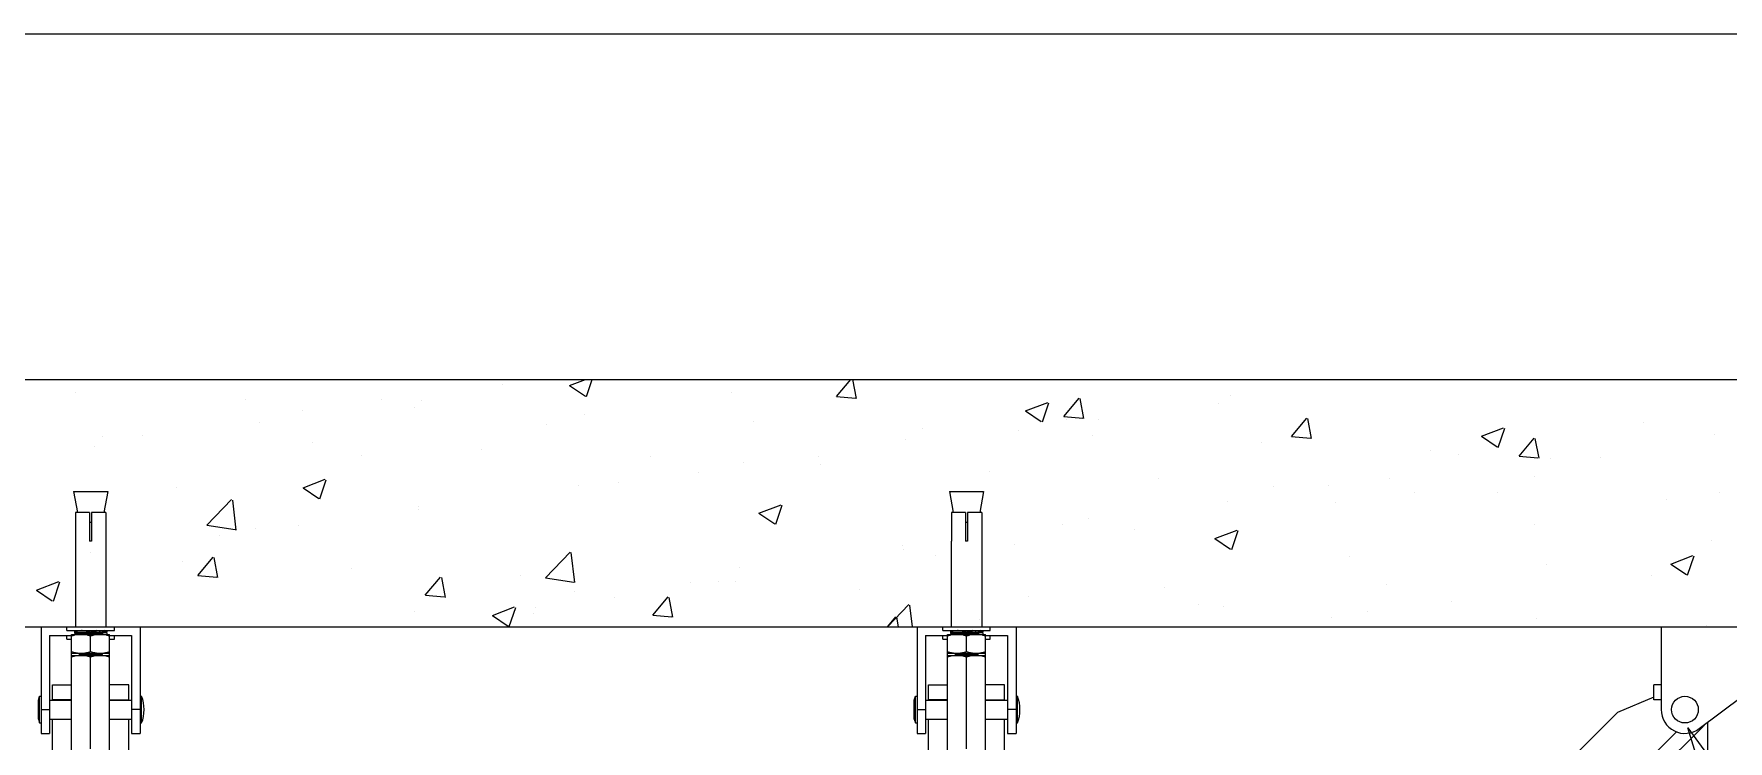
# Model space of a CAD drawing. Extents: x 1680110 to 2699828, y 269661 to 891349.
# Drawn here: x 2392191 to 2396242, y 724572 to 726264 of the extents above; entities that cross this region are included whole.
import ezdxf

# ---------------------------------------------------------------- set-up
doc = ezdxf.new("R2010")
doc.units = 0
doc.header["$LTSCALE"] = 1000
doc.header["$MEASUREMENT"] = 0
for name, color, linetype in [('02___PRT_ALL_AXES', 7, 'Continuous'), ('03___PRT_ALL_CURVES', 7, 'Continuous'), ('11122', 7, 'Continuous'), ('图框', 4, 'Continuous')]:
    doc.layers.add(name, color=color, linetype=linetype)

msp = doc.modelspace()

# ---------------------------------------------------------------- linework, layer by layer
at = {"color": 0, "linetype": 'Continuous'}
for p, q in [((2392289.7, 725118.8), (2392289.7, 725050.5)), ((2392323.8, 725118.8), (2392289.7, 725118.8)), ((2392323.8, 725118.8), (2392323.8, 725050.5)), ((2392328.4, 725118.8), (2392328.4, 725050.5)), ((2392362.4, 725118.8), (2392328.4, 725118.8)), ((2392362.4, 725118.8), (2392362.4, 725050.5)), ((2394384.3, 725118.8), (2394384.3, 725050.5)), ((2394418.3, 725118.8), (2394384.3, 725118.8)), ((2394418.3, 725118.8), (2394418.3, 725050.5)), ((2394422.9, 725118.8), (2394422.9, 725050.5)), ((2394457, 725118.8), (2394422.9, 725118.8)), ((2394457, 725118.8), (2394457, 725050.5)), ((2392289.7, 725050.5), (2392289.7, 724845.6)), ((2392289.7, 725050.5), (2392289.7, 725050.5)), ((2392328.4, 725050.5), (2392323.8, 725050.5)), ((2392362.5, 725050.5), (2392362.4, 725050.5)), ((2392362.5, 725050.5), (2392362.5, 724845.6)), ((2394384.2, 725050.5), (2394384.2, 724845.6)), ((2394384.3, 725050.5), (2394384.2, 725050.5)), ((2394422.9, 725050.5), (2394418.3, 725050.5)), ((2394457, 725050.5), (2394457, 724845.6)), ((2394457, 725050.5), (2394457, 725050.5)), ((2392207.7, 724845.6), (2392207.7, 724590.6)), ((2392207.7, 724845.6), (2392269.2, 724845.6)), ((2392298.8, 724835.6), (2392298.8, 724836.5)), ((2392299.9, 724836), (2392301.5, 724836.1)), ((2392310, 724835.6), (2392301.3, 724835.4)), ((2392326.1, 724836), (2392325.3, 724836)), ((2392341.2, 724836.5), (2392326.1, 724836)), ((2392329.3, 724836.1), (2392326.1, 724836)), ((2392353.4, 724836.2), (2392352, 724836.2)), ((2392359.6, 724836.5), (2392353.4, 724836.2)), ((2392364.8, 724836.5), (2392364.8, 724833.3)), ((2392383, 724845.6), (2392444.5, 724845.6)), ((2392444.5, 724845.6), (2392444.5, 724590.6)), ((2394302.2, 724845.6), (2394302.2, 724590.6)), ((2394302.2, 724845.6), (2394363.7, 724845.6)), ((2394393.3, 724835.6), (2394393.3, 724836.5)), ((2394394.4, 724836), (2394396, 724836.1)), ((2394404.6, 724835.6), (2394395.8, 724835.4)), ((2394420.6, 724836), (2394419.9, 724836)), ((2394435.7, 724836.5), (2394420.6, 724836)), ((2394423.8, 724836.1), (2394420.6, 724836)), ((2394448, 724836.2), (2394446.5, 724836.2)), ((2394454.1, 724836.5), (2394448, 724836.2)), ((2394459.3, 724836.5), (2394459.3, 724833.3)), ((2394477.5, 724845.6), (2394539, 724845.6)), ((2394539, 724845.6), (2394539, 724590.6)), ((2396081.6, 724845.6), (2396081.6, 724647.5)), ((2396081.6, 724845.6), (2396502.4, 724845.6)), ((2392228.2, 724825.1), (2392228.2, 724590.6)), ((2392228.2, 724825.1), (2392280.6, 724825.1)), ((2392287.4, 724834.2), (2392287.4, 724830.6)), ((2392290.7, 724835), (2392290, 724834.9)), ((2392291.6, 724835), (2392290.7, 724835)), ((2392291.3, 724829.7), (2392292.2, 724829.7)), ((2392292.5, 724835.1), (2392291.6, 724835)), ((2392292.2, 724829.7), (2392293.3, 724829.6)), ((2392294.2, 724835.2), (2392292.5, 724835.1)), ((2392293.3, 724829.6), (2392295.1, 724829.6)), ((2392296.2, 724835.2), (2392294.2, 724835.2)), ((2392295.1, 724829.6), (2392298.8, 724829.4)), ((2392301.3, 724835.4), (2392296.2, 724835.2)), ((2392297.3, 724830.3), (2392298.7, 724830.2)), ((2392298.7, 724831.2), (2392297.9, 724831.2)), ((2392298.7, 724830.8), (2392298.2, 724830.8)), ((2392298.8, 724834.9), (2392298.3, 724834.9)), ((2392298.3, 724829.4), (2392298.7, 724829.4)), ((2392298.8, 724831.2), (2392298.7, 724831.2)), ((2392298.8, 724830.8), (2392298.7, 724830.8)), ((2392298.7, 724830.8), (2392298.7, 724830.8)), ((2392298.8, 724835.6), (2392299.2, 724835.3)), ((2392298.8, 724834.9), (2392298.8, 724834.9)), ((2392298.8, 724828.8), (2392298.8, 724830.5)), ((2392298.8, 724830.5), (2392299.7, 724830.5)), ((2392298.8, 724828.7), (2392301.2, 724827.4)), ((2392299.7, 724830.5), (2392300.7, 724830.6)), ((2392299.9, 724829.1), (2392301.5, 724829.3)), ((2392300.7, 724830.6), (2392301.9, 724830.6)), ((2392302, 724831.3), (2392301.8, 724831.3)), ((2392301.9, 724830.6), (2392303.9, 724830.7)), ((2392302, 724831.3), (2392302, 724831.3)), ((2392303.9, 724830.7), (2392307.2, 724830.9)), ((2392307.2, 724830.9), (2392312.2, 724831)), ((2392312.2, 724831), (2392319.4, 724831.3)), ((2392326.1, 724831.5), (2392325.1, 724831.4)), ((2392326.1, 724831.5), (2392325.1, 724831.4)), ((2392325.2, 724830.5), (2392326, 724830.5)), ((2392326.1, 724831.5), (2392326.1, 724831.5)), ((2392338.4, 724831.7), (2392350.8, 724832.1)), ((2392348, 724829.4), (2392351, 724829.6)), ((2392348.8, 724827.6), (2392351.3, 724827.8)), ((2392349.5, 724832.5), (2392349.2, 724832.5)), ((2392350.8, 724832.1), (2392356, 724832.2)), ((2392351.3, 724827.8), (2392352.9, 724828)), ((2392353.3, 724830.2), (2392351.6, 724831.2)), ((2392353.3, 724827.7), (2392352.8, 724828.1)), ((2392352.9, 724828), (2392353.3, 724828.2)), ((2392353.4, 724830.1), (2392353.3, 724830.2)), ((2392353.3, 724828.2), (2392353.4, 724828.3)), ((2392353.4, 724830.1), (2392353.4, 724828.3)), ((2392353.4, 724828.2), (2392353.4, 724828.2)), ((2392353.4, 724828.2), (2392353.5, 724828.2)), ((2392353.4, 724827.4), (2392353.4, 724827.7)), ((2392353.4, 724827.7), (2392353.8, 724827.7)), ((2392355.6, 724831.3), (2392355.7, 724831.2)), ((2392355.6, 724827.5), (2392355.7, 724827.5)), ((2392355.7, 724827.8), (2392355.7, 724831.2)), ((2392355.7, 724827.8), (2392355.7, 724827.8)), ((2392355.7, 724827.5), (2392355.9, 724827.5)), ((2392355.9, 724827.5), (2392356, 724827.4)), ((2392356, 724832.2), (2392358.1, 724832.3)), ((2392356, 724827.4), (2392356.1, 724827.4)), ((2392356.4, 724831.9), (2392364.3, 724831.9)), ((2392358.1, 724832.3), (2392359.7, 724832.4)), ((2392359.9, 724832.3), (2392359.2, 724832.4)), ((2392359.7, 724832.4), (2392360.7, 724832.4)), ((2392360.8, 724832.3), (2392359.9, 724832.3)), ((2392360.7, 724832.4), (2392361.5, 724832.5)), ((2392361.6, 724832.3), (2392360.8, 724832.3)), ((2392361.5, 724832.5), (2392362.2, 724832.5)), ((2392364.8, 724831.5), (2392364.8, 724831.5)), ((2392364.8, 724831.5), (2392364.8, 724827.8)), ((2392371.6, 724825.1), (2392424, 724825.1)), ((2392424, 724825.1), (2392424, 724590.6)), ((2394322.7, 724825.1), (2394322.7, 724590.6)), ((2394322.7, 724825.1), (2394375.1, 724825.1)), ((2394381.9, 724834.2), (2394381.9, 724830.6)), ((2394385.3, 724835), (2394384.6, 724834.9)), ((2394386.1, 724835), (2394385.3, 724835)), ((2394385.8, 724829.7), (2394386.7, 724829.7)), ((2394387.1, 724835.1), (2394386.1, 724835)), ((2394386.7, 724829.7), (2394387.8, 724829.6)), ((2394388.8, 724835.2), (2394387.1, 724835.1)), ((2394387.8, 724829.6), (2394389.6, 724829.6)), ((2394390.8, 724835.2), (2394388.8, 724835.2)), ((2394389.6, 724829.6), (2394393.3, 724829.4)), ((2394395.8, 724835.4), (2394390.8, 724835.2)), ((2394391.8, 724830.3), (2394393.3, 724830.2)), ((2394393.2, 724831.2), (2394392.4, 724831.2)), ((2394393.3, 724834.9), (2394392.8, 724834.9)), ((2394393.2, 724830.8), (2394392.8, 724830.8)), ((2394392.8, 724829.4), (2394393.2, 724829.4)), ((2394393.3, 724831.2), (2394393.2, 724831.2)), ((2394393.3, 724830.8), (2394393.2, 724830.8)), ((2394393.3, 724834.9), (2394393.3, 724834.9)), ((2394393.3, 724830.8), (2394393.3, 724830.8)), ((2394393.3, 724828.8), (2394393.3, 724830.5)), ((2394393.3, 724830.5), (2394394.2, 724830.5)), ((2394393.4, 724835.6), (2394393.8, 724835.3)), ((2394393.4, 724828.7), (2394395.7, 724827.4)), ((2394394.2, 724830.5), (2394395.2, 724830.6)), ((2394394.4, 724829.1), (2394396, 724829.3)), ((2394395.2, 724830.6), (2394396.4, 724830.6)), ((2394396.5, 724831.3), (2394396.3, 724831.3)), ((2394396.4, 724830.6), (2394398.4, 724830.7)), ((2394396.6, 724831.3), (2394396.5, 724831.3)), ((2394398.4, 724830.7), (2394401.7, 724830.9)), ((2394401.7, 724830.9), (2394406.7, 724831)), ((2394406.7, 724831), (2394413.9, 724831.3)), ((2394420.6, 724831.5), (2394419.7, 724831.4)), ((2394420.6, 724831.5), (2394419.7, 724831.4)), ((2394419.7, 724830.5), (2394420.5, 724830.5)), ((2394433, 724831.7), (2394445.3, 724832.1)), ((2394442.6, 724829.4), (2394445.5, 724829.6)), ((2394443.3, 724827.6), (2394445.9, 724827.8)), ((2394444, 724832.5), (2394443.7, 724832.5)), ((2394445.3, 724832.1), (2394450.5, 724832.2)), ((2394445.9, 724827.8), (2394447.4, 724828)), ((2394447.9, 724830.2), (2394446.2, 724831.2)), ((2394447.9, 724827.7), (2394447.3, 724828.1)), ((2394447.4, 724828), (2394447.9, 724828.2)), ((2394447.9, 724830.1), (2394447.9, 724830.2)), ((2394447.9, 724830.1), (2394447.9, 724828.3)), ((2394447.9, 724828.2), (2394447.9, 724828.3)), ((2394447.9, 724828.2), (2394447.9, 724828.2)), ((2394447.9, 724828.2), (2394448, 724828.2)), ((2394447.9, 724827.4), (2394447.9, 724827.7)), ((2394447.9, 724827.7), (2394448.3, 724827.7)), ((2394450.1, 724831.3), (2394450.2, 724831.2)), ((2394450.1, 724827.5), (2394450.2, 724827.5)), ((2394450.2, 724827.8), (2394450.2, 724831.2)), ((2394450.2, 724827.8), (2394450.2, 724827.8)), ((2394450.2, 724827.5), (2394450.4, 724827.5)), ((2394450.4, 724827.5), (2394450.5, 724827.4)), ((2394450.5, 724832.2), (2394452.6, 724832.3)), ((2394450.5, 724827.4), (2394450.7, 724827.4)), ((2394450.9, 724831.9), (2394458.9, 724831.9)), ((2394452.6, 724832.3), (2394454.3, 724832.4)), ((2394454.4, 724832.3), (2394453.7, 724832.4)), ((2394454.3, 724832.4), (2394455.2, 724832.4)), ((2394455.2, 724832.4), (2394456, 724832.5)), ((2394456, 724832.5), (2394456.7, 724832.5)), ((2394459.3, 724831.5), (2394459.3, 724831.5)), ((2394459.3, 724831.5), (2394459.3, 724827.8)), ((2394466.1, 724825.1), (2394518.5, 724825.1)), ((2394518.5, 724825.1), (2394518.5, 724590.6)), ((2396172.8, 724602.1), (2396468.6, 724825.1)), ((2392298.8, 724781.8), (2392298.8, 724781)), ((2392298.8, 724780.9), (2392298.8, 724780.9)), ((2392298.8, 724780.8), (2392302.8, 724778.5)), ((2392299, 724781.1), (2392299.9, 724781.3)), ((2392299.3, 724781.1), (2392300.8, 724781.4)), ((2392299.9, 724781.3), (2392301.5, 724781.5)), ((2392302, 724778.4), (2392300.1, 724777.3)), ((2392300.8, 724781.4), (2392303.4, 724781.6)), ((2392301.9, 724779.2), (2392301.9, 724778.3)), ((2392302.2, 724778.4), (2392302, 724778.4)), ((2392303.1, 724781.6), (2392303.3, 724781.6)), ((2392348.3, 724778.4), (2392351.1, 724778.6)), ((2392349.7, 724781.5), (2392348.6, 724781.3)), ((2392353.3, 724779.9), (2392350.2, 724781.8)), ((2392350.3, 724781.7), (2392350.2, 724781.6)), ((2392352.3, 724779.6), (2392350.7, 724779.4)), ((2392351.1, 724778.6), (2392352.8, 724778.9)), ((2392352.8, 724779.6), (2392352.3, 724779.6)), ((2392353.3, 724777.5), (2392353.4, 724777.6)), ((2392353.4, 724777.3), (2392353.4, 724779.9)), ((2394393.3, 724781.8), (2394393.3, 724781)), ((2394393.3, 724780.9), (2394393.3, 724780.9)), ((2394393.4, 724780.8), (2394397.3, 724778.5)), ((2394393.5, 724781.1), (2394394.4, 724781.3)), ((2394393.8, 724781.1), (2394395.4, 724781.4)), ((2394394.4, 724781.3), (2394396, 724781.5)), ((2394396.5, 724778.4), (2394394.7, 724777.3)), ((2394395.4, 724781.4), (2394397.9, 724781.6)), ((2394396.4, 724779.2), (2394396.4, 724778.3)), ((2394396.7, 724778.4), (2394396.5, 724778.4)), ((2394397.6, 724781.6), (2394397.8, 724781.6)), ((2394442.8, 724778.4), (2394445.6, 724778.6)), ((2394444.2, 724781.5), (2394443.2, 724781.3)), ((2394447.9, 724779.9), (2394444.7, 724781.8)), ((2394444.8, 724781.7), (2394444.8, 724781.6)), ((2394446.8, 724779.6), (2394445.2, 724779.4)), ((2394445.6, 724778.6), (2394447.3, 724778.9)), ((2394447.3, 724779.6), (2394446.8, 724779.6)), ((2394447.9, 724777.3), (2394447.9, 724779.9)), ((2394447.9, 724777.5), (2394447.9, 724777.6)), ((2392235, 724670.3), (2392235, 724706.7)), ((2392235, 724706.7), (2392280.6, 724706.7)), ((2392417.2, 724706.7), (2392371.6, 724706.7)), ((2392417.2, 724670.3), (2392417.2, 724706.7)), ((2394329.5, 724670.3), (2394329.5, 724706.7)), ((2394329.5, 724706.7), (2394375.1, 724706.7)), ((2394511.7, 724706.7), (2394466.1, 724706.7)), ((2394511.7, 724670.3), (2394511.7, 724706.7)), ((2396063.8, 724677.5), (2395977.2, 724640.7)), ((2396063.8, 724670.7), (2396063.8, 724706.7)), ((2396081.6, 724706.7), (2396063.8, 724706.7)), ((2392207.7, 724647.5), (2392228.2, 724647.5)), ((2392280.6, 724670.7), (2392235, 724670.7)), ((2392371.6, 724670.7), (2392417.2, 724670.7)), ((2392444.5, 724647.5), (2392424, 724647.5)), ((2394302.2, 724647.5), (2394322.7, 724647.5)), ((2394375.1, 724670.7), (2394329.5, 724670.7)), ((2394466.1, 724670.7), (2394511.7, 724670.7)), ((2394539, 724647.5), (2394518.5, 724647.5)), ((2395977.2, 724640.7), (2395887, 724550.6)), ((2396081.6, 724670.7), (2396063.8, 724670.7)), ((2392417.2, 724504.1), (2392417.2, 724624.7)), ((2394329.5, 724504.1), (2394329.5, 724624.7)), ((2396118.5, 724594.6), (2396048.6, 724524.7)), ((2396180.4, 724605.7), (2396074, 724499.3)), ((2396193.2, 724509), (2396193.2, 724617.4)), ((2392207.7, 724590.6), (2392228.2, 724590.6)), ((2392424, 724590.6), (2392444.5, 724590.6)), ((2394302.2, 724590.6), (2394322.7, 724590.6)), ((2394518.5, 724590.6), (2394539, 724590.6))]:
    msp.add_line(p, q, dxfattribs=at)
at = {"color": 7, "linetype": 'Continuous'}
for p, q in [((2392235, 722994.7), (2392235, 724624.7)), ((2394511.7, 723133.5), (2394511.7, 724624.7))]:
    msp.add_line(p, q, dxfattribs=at)
at = {"color": 0, "linetype": 'Continuous'}
for points in [[(2392325.3, 724836), (2392323.8, 724836), (2392310, 724835.6)], [(2394419.9, 724836), (2394418.3, 724836), (2394404.6, 724835.6)], [(2392290, 724834.9), (2392289.7, 724834.9), (2392289.4, 724834.9), (2392289.2, 724834.9), (2392288.9, 724834.9), (2392288.7, 724834.8), (2392288.6, 724834.8), (2392288.4, 724834.8), (2392288.2, 724834.8), (2392288.1, 724834.8), (2392288, 724834.7), (2392287.9, 724834.7), (2392287.8, 724834.7), (2392287.7, 724834.7), (2392287.6, 724834.6), (2392287.5, 724834.5), (2392287.4, 724834.3), (2392287.4, 724834.2)], [(2392287.4, 724830.6), (2392287.4, 724830.4), (2392287.5, 724830.2), (2392287.6, 724830.1), (2392287.7, 724830.1), (2392287.8, 724830), (2392287.9, 724830), (2392288, 724830), (2392288.1, 724830), (2392288.3, 724830), (2392288.4, 724829.9), (2392288.6, 724829.9), (2392288.8, 724829.9), (2392289, 724829.9), (2392289.2, 724829.9), (2392289.5, 724829.8), (2392289.8, 724829.8), (2392290.1, 724829.8), (2392290.5, 724829.8), (2392291.3, 724829.7)], [(2392296.3, 724830.2), (2392296.3, 724830.2), (2392296.4, 724830.2), (2392296.4, 724830.2), (2392296.5, 724830.2), (2392296.7, 724830.3), (2392296.8, 724830.3), (2392297, 724830.3), (2392297.3, 724830.3), (2392297.5, 724830.4), (2392297.8, 724830.4), (2392298.1, 724830.4), (2392298.4, 724830.4), (2392298.8, 724830.5)], [(2392319.4, 724831.3), (2392324.8, 724831.4), (2392325.1, 724831.4)], [(2392326.1, 724831.5), (2392327.6, 724831.5), (2392338.4, 724831.7)], [(2392353.8, 724827.7), (2392354.1, 724827.7), (2392354.4, 724827.7), (2392354.7, 724827.6), (2392354.9, 724827.6), (2392355.1, 724827.6), (2392355.3, 724827.6), (2392355.5, 724827.5), (2392355.6, 724827.5)], [(2392364.1, 724832), (2392364, 724832), (2392363.9, 724832.1), (2392363.8, 724832.1), (2392363.6, 724832.1), (2392363.4, 724832.1), (2392363.2, 724832.1), (2392363, 724832.1), (2392362.8, 724832.2), (2392362.5, 724832.2), (2392362.2, 724832.2), (2392361.6, 724832.3)], [(2392362.2, 724832.5), (2392362.5, 724832.6), (2392362.7, 724832.6), (2392363, 724832.6), (2392363.2, 724832.6), (2392363.4, 724832.6), (2392363.6, 724832.7), (2392363.8, 724832.7), (2392363.9, 724832.7), (2392364, 724832.7), (2392364.1, 724832.7), (2392364.2, 724832.8), (2392364.3, 724832.8), (2392364.4, 724832.8), (2392364.5, 724832.8), (2392364.6, 724832.9), (2392364.8, 724833.1), (2392364.8, 724833.3)], [(2392364.8, 724831.5), (2392364.8, 724831.7), (2392364.6, 724831.8), (2392364.5, 724831.9), (2392364.4, 724831.9), (2392364.3, 724832), (2392364.2, 724832), (2392364.1, 724832)], [(2394384.6, 724834.9), (2394384.2, 724834.9), (2394384, 724834.9), (2394383.7, 724834.9), (2394383.5, 724834.9), (2394383.3, 724834.8), (2394383.1, 724834.8), (2394382.9, 724834.8), (2394382.8, 724834.8), (2394382.6, 724834.8), (2394382.5, 724834.7), (2394382.4, 724834.7), (2394382.3, 724834.7), (2394382.3, 724834.7), (2394382.2, 724834.6), (2394382, 724834.5), (2394381.9, 724834.3), (2394381.9, 724834.2)], [(2394381.9, 724830.6), (2394381.9, 724830.4), (2394382, 724830.2), (2394382.2, 724830.1), (2394382.3, 724830.1), (2394382.3, 724830), (2394382.4, 724830), (2394382.5, 724830), (2394382.7, 724830), (2394382.8, 724830), (2394382.9, 724829.9), (2394383.1, 724829.9), (2394383.3, 724829.9), (2394383.5, 724829.9), (2394383.8, 724829.9), (2394384, 724829.8), (2394384.3, 724829.8), (2394384.6, 724829.8), (2394385, 724829.8), (2394385.8, 724829.7)], [(2394390.8, 724830.2), (2394390.8, 724830.2), (2394390.9, 724830.2), (2394391, 724830.2), (2394391.1, 724830.2), (2394391.2, 724830.3), (2394391.4, 724830.3), (2394391.6, 724830.3), (2394391.8, 724830.3), (2394392, 724830.4), (2394392.3, 724830.4), (2394392.6, 724830.4), (2394393, 724830.4), (2394393.3, 724830.5)], [(2394413.9, 724831.3), (2394419.3, 724831.4), (2394419.7, 724831.4)], [(2394420.6, 724831.5), (2394422.1, 724831.5), (2394433, 724831.7)], [(2394448.3, 724827.7), (2394448.6, 724827.7), (2394448.9, 724827.7), (2394449.2, 724827.6), (2394449.4, 724827.6), (2394449.6, 724827.6), (2394449.8, 724827.6), (2394450, 724827.5), (2394450.1, 724827.5)], [(2394455.7, 724832.3), (2394455.3, 724832.3), (2394454.4, 724832.3)], [(2394458.7, 724832), (2394458.6, 724832), (2394458.4, 724832.1), (2394458.3, 724832.1), (2394458.1, 724832.1), (2394458, 724832.1), (2394457.8, 724832.1), (2394457.5, 724832.1), (2394457.3, 724832.2), (2394457, 724832.2), (2394456.7, 724832.2), (2394456.4, 724832.2), (2394455.7, 724832.3)], [(2394456.7, 724832.5), (2394457, 724832.6), (2394457.3, 724832.6), (2394457.5, 724832.6), (2394457.7, 724832.6), (2394457.9, 724832.6), (2394458.1, 724832.7), (2394458.3, 724832.7), (2394458.4, 724832.7), (2394458.6, 724832.7), (2394458.7, 724832.7), (2394458.8, 724832.8), (2394458.9, 724832.8), (2394458.9, 724832.8), (2394459, 724832.8), (2394459.1, 724832.9), (2394459.3, 724833.1), (2394459.3, 724833.3)], [(2394459.3, 724831.5), (2394459.3, 724831.7), (2394459.1, 724831.8), (2394459, 724831.9), (2394458.9, 724831.9), (2394458.9, 724832), (2394458.8, 724832), (2394458.7, 724832)]]:
    msp.add_lwpolyline(points, dxfattribs=at)
at = {"color": 4}
msp.add_lwpolyline([(2396167.7, 724531.6), (2396145.1, 724603.6), (2396189.9, 724542.8)], close=True, dxfattribs=at)
at = {"color": 0, "linetype": 'Continuous'}
for centre, radius, start, end in [((2392309.7, 724745.6), 90.9, 94.1684, 95.1881), ((2392317.9, 724631.2), 205.6, 93.2399, 94.147), ((2392223.8, 729532.2), 4697.3, 271.2473, 271.4806), ((2392259.1, 727338.7), 2503.6, 271.6057, 271.8794), ((2394404.2, 724745.6), 90.9, 94.1684, 95.1881), ((2394412.5, 724631.2), 205.6, 93.2399, 94.147), ((2394318.4, 729532.2), 4697.3, 271.2473, 271.4806), ((2394353.6, 727338.7), 2503.6, 271.6057, 271.8794), ((2392333.6, 723729.6), 1102.2, 91.6501, 91.8075), ((2392309.7, 724738.8), 90.9, 94.1694, 95.1882), ((2392333.1, 725035.9), 208.9, 273.3668, 274.3005), ((2392317.6, 725967.5), 1135.5, 271.607, 271.7731), ((2394428.1, 723729.6), 1102.2, 91.6501, 91.8075), ((2394404.2, 724738.8), 90.9, 94.1694, 95.1882), ((2394427.7, 725035.9), 208.9, 273.3668, 274.3005), ((2394412.2, 725967.5), 1135.5, 271.607, 271.7731), ((2392309.7, 724690.9), 91, 94.1671, 95.1881), ((2392318.4, 724569.2), 212.9, 93.2502, 94.067), ((2392319, 724573.2), 209, 93.3665, 94.3004), ((2392342.5, 724869.8), 90.8, 274.1697, 275.1896), ((2392351.8, 724784.1), 5.31, 281.6493, 282.7309), ((2394404.2, 724690.9), 91, 94.1671, 95.1881), ((2394412.9, 724569.2), 212.9, 93.2502, 94.067), ((2394413.6, 724573.2), 209, 93.3665, 94.3004), ((2394437, 724869.8), 90.8, 274.1697, 275.1896), ((2394446.3, 724784.1), 5.31, 281.6493, 282.7309), ((2396138.5, 724647.5), 56.9, 180, 307.0107), ((2396138.5, 724647.5), 59.2, 314.9988, 322.2479)]:
    msp.add_arc(centre, radius, start, end, dxfattribs=at)
for points, knots in [([(2392352, 724836.2), (2392347.9, 724836.1), (2392330.1, 724835.6), (2392312.4, 724835.3), (2392298.8, 724834.9)], [0, 0, 0, 0, 0.234468, 1, 1, 1, 1]), ([(2392298.8, 724835.6), (2392298.8, 724835.7), (2392299.3, 724835.8), (2392299.6, 724835.9), (2392299.9, 724836)], [0, 0, 0, 0, 0.274675, 1, 1, 1, 1]), ([(2394446.5, 724836.2), (2394442.4, 724836.1), (2394424.6, 724835.6), (2394406.9, 724835.3), (2394393.3, 724834.9)], [0, 0, 0, 0, 0.234468, 1, 1, 1, 1]), ([(2394393.3, 724835.6), (2394393.3, 724835.7), (2394393.8, 724835.8), (2394394.1, 724835.9), (2394394.4, 724836)], [0, 0, 0, 0, 0.274675, 1, 1, 1, 1]), ([(2392298.3, 724834.9), (2392296.7, 724834.8), (2392294.5, 724834.7), (2392291.9, 724834.6), (2392290.3, 724834.5), (2392289.1, 724834.5), (2392288.2, 724834.4), (2392287.7, 724834.3), (2392287.4, 724834.3), (2392287.4, 724834.2)], [0, 0, 0, 0, 0.423925, 0.595722, 0.738554, 0.851132, 0.932472, 0.981953, 1, 1, 1, 1]), ([(2392297.9, 724831.2), (2392296.4, 724831.2), (2392294.3, 724831.1), (2392291.7, 724831), (2392290.2, 724830.9), (2392289.1, 724830.8), (2392288.1, 724830.7), (2392287.7, 724830.6), (2392287.4, 724830.6), (2392287.4, 724830.6)], [0, 0, 0, 0, 0.424043, 0.595743, 0.738454, 0.850936, 0.93224, 0.981777, 1, 1, 1, 1]), ([(2392298.2, 724830.8), (2392294.8, 724830.6), (2392280.9, 724830.1), (2392294.8, 724829.6), (2392298.3, 724829.4)], [0, 0, 0, 0, 0.498057, 1, 1, 1, 1]), ([(2392299.9, 724830.5), (2392299.4, 724830.5), (2392298.5, 724830.5), (2392297.5, 724830.4), (2392296.8, 724830.3), (2392296.5, 724830.2), (2392296.2, 724830.2), (2392296.1, 724830.2), (2392296, 724830.1), (2392296.2, 724830), (2392296.3, 724830), (2392296.6, 724829.9), (2392297, 724829.9), (2392297.7, 724829.8), (2392298.3, 724829.8), (2392298.7, 724829.7)], [0, 0, 0, 0, 0.234154, 0.41116, 0.477498, 0.528783, 0.56497, 0.586288, 0.595101, 0.608674, 0.63648, 0.679317, 0.737253, 0.810169, 1, 1, 1, 1]), ([(2392325.1, 724831.4), (2392322.7, 724831.4), (2392313.9, 724831.2), (2392305.2, 724831), (2392298.8, 724830.8)], [0, 0, 0, 0, 0.27684, 1, 1, 1, 1]), ([(2392298.8, 724828.8), (2392298.8, 724828.9), (2392299.3, 724829), (2392299.6, 724829.1), (2392299.9, 724829.1)], [0, 0, 0, 0, 0.274682, 1, 1, 1, 1]), ([(2392325.1, 724831.4), (2392320.3, 724831.3), (2392311.9, 724831), (2392303.5, 724830.8), (2392299.9, 724830.5)], [0, 0, 0, 0, 0.578882, 1, 1, 1, 1]), ([(2392349.2, 724832.5), (2392345.5, 724832.4), (2392329.8, 724832), (2392314, 724831.7), (2392302, 724831.3)], [0, 0, 0, 0, 0.237826, 1, 1, 1, 1]), ([(2392303.1, 724829.4), (2392304.5, 724829.5), (2392311.8, 724830), (2392319.2, 724830.2), (2392325.2, 724830.5)], [0, 0, 0, 0, 0.190147, 1, 1, 1, 1]), ([(2392306.8, 724827.4), (2392310, 724827.6), (2392323.8, 724828.2), (2392337.6, 724828.6), (2392348, 724829.4)], [0, 0, 0, 0, 0.237578, 1, 1, 1, 1]), ([(2392326, 724830.5), (2392328.2, 724830.6), (2392335.9, 724830.9), (2392343.7, 724831.2), (2392349.1, 724831.6)], [0, 0, 0, 0, 0.294129, 1, 1, 1, 1]), ([(2392349.1, 724831.6), (2392349.7, 724831.7), (2392350.8, 724831.7), (2392351.9, 724831.9), (2392352.3, 724831.9)], [0, 0, 0, 0, 0.577661, 1, 1, 1, 1]), ([(2392351, 724829.6), (2392351.2, 724829.6), (2392351.8, 724829.7), (2392352.4, 724829.8), (2392352.8, 724829.9)], [0, 0, 0, 0, 0.309698, 1, 1, 1, 1]), ([(2392352.3, 724831.9), (2392352.5, 724832), (2392352.9, 724832), (2392353.2, 724832.1), (2392353.3, 724832.2)], [0, 0, 0, 0, 0.642402, 1, 1, 1, 1]), ([(2392353.4, 724827.7), (2392353.4, 724827.6), (2392352.9, 724827.5), (2392352.6, 724827.4), (2392352.3, 724827.4)], [0, 0, 0, 0, 0.274803, 1, 1, 1, 1]), ([(2392352.5, 724831.6), (2392353.2, 724831.6), (2392354.2, 724831.5), (2392355.3, 724831.4), (2392355.6, 724831.3)], [0, 0, 0, 0, 0.677744, 1, 1, 1, 1]), ([(2392364.8, 724833.3), (2392364.8, 724833.2), (2392364.4, 724833.2), (2392363.9, 724833.1), (2392362.9, 724833), (2392361.5, 724832.9), (2392359.8, 724832.8), (2392356.9, 724832.7), (2392354.5, 724832.6), (2392352.8, 724832.6)], [0, 0, 0, 0, 0.017992, 0.06769, 0.149385, 0.262368, 0.405527, 0.577405, 1, 1, 1, 1]), ([(2392352.8, 724829.9), (2392353, 724829.9), (2392353.1, 724829.9), (2392353.4, 724830), (2392353.4, 724830.1)], [0, 0, 0, 0, 0.689299, 1, 1, 1, 1]), ([(2392353.4, 724830.1), (2392353.4, 724830.1), (2392353.4, 724830.1), (2392353.4, 724830.1), (2392353.4, 724830.1)], [0, 0, 0, 0, 0.5047, 1, 1, 1, 1]), ([(2392353.5, 724828.2), (2392353.7, 724828.1), (2392354.3, 724828.1), (2392354.9, 724828), (2392355.4, 724827.9)], [0, 0, 0, 0, 0.331185, 1, 1, 1, 1]), ([(2392354.8, 724832.2), (2392355, 724832.2), (2392355.4, 724832.1), (2392355.9, 724832.1), (2392356.2, 724832), (2392356.4, 724832), (2392356.4, 724831.9)], [0, 0, 0, 0, 0.42703, 0.735528, 0.924649, 1, 1, 1, 1]), ([(2392355.4, 724827.9), (2392355.4, 724827.9), (2392355.5, 724827.9), (2392355.7, 724827.9), (2392355.7, 724827.8)], [0, 0, 0, 0, 0.70775, 1, 1, 1, 1]), ([(2392356.4, 724831.9), (2392356.2, 724831.9), (2392355.8, 724831.8), (2392355.7, 724831.4), (2392355.7, 724831.2)], [0, 0, 0, 0, 0.495875, 1, 1, 1, 1]), ([(2392359.2, 724832.4), (2392360, 724832.3), (2392361.2, 724832.3), (2392362.7, 724832.2), (2392363.5, 724832.1), (2392364, 724832), (2392364.2, 724832), (2392364.3, 724832), (2392364.3, 724831.9)], [0, 0, 0, 0, 0.429234, 0.741517, 0.852145, 0.931884, 0.980656, 1, 1, 1, 1]), ([(2394392.8, 724834.9), (2394391.2, 724834.8), (2394389.1, 724834.7), (2394386.4, 724834.6), (2394384.8, 724834.5), (2394383.6, 724834.5), (2394382.7, 724834.4), (2394382.3, 724834.3), (2394381.9, 724834.3), (2394381.9, 724834.2)], [0, 0, 0, 0, 0.423925, 0.595722, 0.738554, 0.851132, 0.932472, 0.981953, 1, 1, 1, 1]), ([(2394392.4, 724831.2), (2394390.9, 724831.2), (2394388.8, 724831.1), (2394386.2, 724831), (2394384.7, 724830.9), (2394383.6, 724830.8), (2394382.7, 724830.7), (2394382.3, 724830.6), (2394381.9, 724830.6), (2394381.9, 724830.6)], [0, 0, 0, 0, 0.424043, 0.595743, 0.738454, 0.850936, 0.93224, 0.981777, 1, 1, 1, 1]), ([(2394392.8, 724830.8), (2394389.3, 724830.6), (2394375.4, 724830.1), (2394389.3, 724829.6), (2394392.8, 724829.4)], [0, 0, 0, 0, 0.498057, 1, 1, 1, 1]), ([(2394394.5, 724830.5), (2394393.9, 724830.5), (2394393, 724830.5), (2394392, 724830.4), (2394391.3, 724830.3), (2394391, 724830.2), (2394390.8, 724830.2), (2394390.6, 724830.2), (2394390.5, 724830.1), (2394390.7, 724830), (2394390.8, 724830), (2394391.1, 724829.9), (2394391.5, 724829.9), (2394392.2, 724829.8), (2394392.8, 724829.8), (2394393.2, 724829.7)], [0, 0, 0, 0, 0.234154, 0.41116, 0.477498, 0.528783, 0.56497, 0.586288, 0.595101, 0.608674, 0.63648, 0.679317, 0.737253, 0.810169, 1, 1, 1, 1]), ([(2394419.7, 724831.4), (2394417.2, 724831.4), (2394408.5, 724831.2), (2394399.7, 724831), (2394393.3, 724830.8)], [0, 0, 0, 0, 0.27684, 1, 1, 1, 1]), ([(2394393.3, 724828.8), (2394393.3, 724828.9), (2394393.8, 724829), (2394394.1, 724829.1), (2394394.4, 724829.1)], [0, 0, 0, 0, 0.274682, 1, 1, 1, 1]), ([(2394419.7, 724831.4), (2394414.8, 724831.3), (2394406.4, 724831), (2394398, 724830.8), (2394394.5, 724830.5)], [0, 0, 0, 0, 0.578882, 1, 1, 1, 1]), ([(2394443.7, 724832.5), (2394440, 724832.4), (2394424.3, 724832), (2394408.5, 724831.7), (2394396.6, 724831.3)], [0, 0, 0, 0, 0.237826, 1, 1, 1, 1]), ([(2394397.6, 724829.4), (2394399, 724829.5), (2394406.4, 724830), (2394413.7, 724830.2), (2394419.7, 724830.5)], [0, 0, 0, 0, 0.190147, 1, 1, 1, 1]), ([(2394401.3, 724827.4), (2394404.6, 724827.6), (2394418.3, 724828.2), (2394432.1, 724828.6), (2394442.6, 724829.4)], [0, 0, 0, 0, 0.237578, 1, 1, 1, 1]), ([(2394420.5, 724830.5), (2394422.7, 724830.6), (2394430.5, 724830.9), (2394438.2, 724831.2), (2394443.6, 724831.6)], [0, 0, 0, 0, 0.294129, 1, 1, 1, 1]), ([(2394443.6, 724831.6), (2394444.3, 724831.7), (2394445.3, 724831.7), (2394446.4, 724831.9), (2394446.8, 724831.9)], [0, 0, 0, 0, 0.577661, 1, 1, 1, 1]), ([(2394445.5, 724829.6), (2394445.7, 724829.6), (2394446.3, 724829.7), (2394446.9, 724829.8), (2394447.3, 724829.9)], [0, 0, 0, 0, 0.309698, 1, 1, 1, 1]), ([(2394446.8, 724831.9), (2394447.1, 724832), (2394447.4, 724832), (2394447.8, 724832.1), (2394447.9, 724832.2)], [0, 0, 0, 0, 0.642402, 1, 1, 1, 1]), ([(2394447.9, 724827.7), (2394447.9, 724827.6), (2394447.4, 724827.5), (2394447.1, 724827.4), (2394446.8, 724827.4)], [0, 0, 0, 0, 0.274803, 1, 1, 1, 1]), ([(2394447, 724831.6), (2394447.7, 724831.6), (2394448.8, 724831.5), (2394449.8, 724831.4), (2394450.1, 724831.3)], [0, 0, 0, 0, 0.677744, 1, 1, 1, 1]), ([(2394459.3, 724833.3), (2394459.3, 724833.2), (2394458.9, 724833.2), (2394458.4, 724833.1), (2394457.4, 724833), (2394456.1, 724832.9), (2394454.3, 724832.8), (2394451.4, 724832.7), (2394449, 724832.6), (2394447.3, 724832.6)], [0, 0, 0, 0, 0.017992, 0.06769, 0.149385, 0.262368, 0.405527, 0.577405, 1, 1, 1, 1]), ([(2394447.3, 724829.9), (2394447.5, 724829.9), (2394447.7, 724829.9), (2394447.9, 724830), (2394447.9, 724830.1)], [0, 0, 0, 0, 0.689299, 1, 1, 1, 1]), ([(2394447.9, 724830.1), (2394447.9, 724830.1), (2394447.9, 724830.1), (2394447.9, 724830.1), (2394447.9, 724830.1)], [0, 0, 0, 0, 0.5047, 1, 1, 1, 1]), ([(2394448, 724828.2), (2394448.2, 724828.1), (2394448.8, 724828.1), (2394449.5, 724828), (2394449.9, 724827.9)], [0, 0, 0, 0, 0.331185, 1, 1, 1, 1]), ([(2394449.3, 724832.2), (2394449.5, 724832.2), (2394449.9, 724832.1), (2394450.4, 724832.1), (2394450.7, 724832), (2394450.9, 724832), (2394450.9, 724831.9)], [0, 0, 0, 0, 0.42703, 0.735528, 0.924649, 1, 1, 1, 1]), ([(2394449.9, 724827.9), (2394450, 724827.9), (2394450.1, 724827.9), (2394450.2, 724827.9), (2394450.2, 724827.8)], [0, 0, 0, 0, 0.70775, 1, 1, 1, 1]), ([(2394450.9, 724831.9), (2394450.7, 724831.9), (2394450.4, 724831.8), (2394450.2, 724831.4), (2394450.2, 724831.2)], [0, 0, 0, 0, 0.495875, 1, 1, 1, 1]), ([(2394453.8, 724832.4), (2394454.5, 724832.3), (2394455.8, 724832.3), (2394457.2, 724832.2), (2394458.1, 724832.1), (2394458.5, 724832), (2394458.7, 724832), (2394458.9, 724832), (2394458.9, 724831.9)], [0, 0, 0, 0, 0.429234, 0.741517, 0.852145, 0.931884, 0.980656, 1, 1, 1, 1]), ([(2392298.8, 724780.9), (2392298.8, 724781), (2392299, 724781.1), (2392299.2, 724781.1), (2392299.3, 724781.1)], [0, 0, 0, 0, 0.327236, 1, 1, 1, 1]), ([(2392298.8, 724781), (2392298.8, 724781), (2392298.8, 724781.1), (2392298.9, 724781.1), (2392299, 724781.1)], [0, 0, 0, 0, 0.338345, 1, 1, 1, 1]), ([(2392344.5, 724781.8), (2392336.2, 724781.3), (2392323.9, 724781), (2392309.9, 724779.9), (2392304, 724779.9), (2392302.2, 724779.3)], [0, 0, 0, 0, 0.591182, 0.863466, 1, 1, 1, 1]), ([(2392348.6, 724781.3), (2392340.3, 724780.2), (2392327.1, 724780.3), (2392311.7, 724779), (2392304.5, 724779.1), (2392302.2, 724778.4)], [0, 0, 0, 0, 0.541764, 0.845341, 1, 1, 1, 1]), ([(2392349.1, 724779.2), (2392346.2, 724779), (2392331.9, 724778.3), (2392317.7, 724777.9), (2392306.3, 724777.3)], [0, 0, 0, 0, 0.204737, 1, 1, 1, 1]), ([(2392326.1, 724777.3), (2392328.2, 724777.4), (2392335.6, 724777.7), (2392343, 724778), (2392348.3, 724778.4)], [0, 0, 0, 0, 0.289076, 1, 1, 1, 1]), ([(2392350.2, 724781.6), (2392350.2, 724781.6), (2392350, 724781.5), (2392349.8, 724781.5), (2392349.7, 724781.5)], [0, 0, 0, 0, 0.349486, 1, 1, 1, 1]), ([(2392352.3, 724777.3), (2392352.5, 724777.3), (2392352.9, 724777.4), (2392353.2, 724777.4), (2392353.3, 724777.5)], [0, 0, 0, 0, 0.643778, 1, 1, 1, 1]), ([(2392353.4, 724779.9), (2392353.4, 724779.8), (2392353.1, 724779.7), (2392352.9, 724779.7), (2392352.8, 724779.6)], [0, 0, 0, 0, 0.287134, 1, 1, 1, 1]), ([(2392352.9, 724778.9), (2392353, 724778.9), (2392353.2, 724778.9), (2392353.4, 724779), (2392353.4, 724779.1)], [0, 0, 0, 0, 0.698834, 1, 1, 1, 1]), ([(2394393.3, 724780.9), (2394393.3, 724781), (2394393.5, 724781.1), (2394393.7, 724781.1), (2394393.8, 724781.1)], [0, 0, 0, 0, 0.327236, 1, 1, 1, 1]), ([(2394393.3, 724781), (2394393.3, 724781), (2394393.4, 724781.1), (2394393.4, 724781.1), (2394393.5, 724781.1)], [0, 0, 0, 0, 0.338345, 1, 1, 1, 1]), ([(2394439, 724781.8), (2394430.7, 724781.3), (2394418.5, 724781), (2394404.4, 724779.9), (2394398.6, 724779.9), (2394396.7, 724779.3)], [0, 0, 0, 0, 0.591182, 0.863466, 1, 1, 1, 1]), ([(2394443.2, 724781.3), (2394434.8, 724780.2), (2394421.6, 724780.3), (2394406.3, 724779), (2394399, 724779.1), (2394396.7, 724778.4)], [0, 0, 0, 0, 0.541764, 0.845341, 1, 1, 1, 1]), ([(2394443.6, 724779.2), (2394440.7, 724779), (2394426.5, 724778.3), (2394412.2, 724777.9), (2394400.8, 724777.3)], [0, 0, 0, 0, 0.204737, 1, 1, 1, 1]), ([(2394420.6, 724777.3), (2394422.8, 724777.4), (2394430.2, 724777.7), (2394437.6, 724778), (2394442.8, 724778.4)], [0, 0, 0, 0, 0.289076, 1, 1, 1, 1]), ([(2394444.8, 724781.6), (2394444.7, 724781.6), (2394444.5, 724781.5), (2394444.3, 724781.5), (2394444.2, 724781.5)], [0, 0, 0, 0, 0.349486, 1, 1, 1, 1]), ([(2394446.8, 724777.3), (2394447, 724777.3), (2394447.4, 724777.4), (2394447.8, 724777.4), (2394447.9, 724777.5)], [0, 0, 0, 0, 0.643778, 1, 1, 1, 1]), ([(2394447.9, 724779.9), (2394447.9, 724779.8), (2394447.6, 724779.7), (2394447.4, 724779.7), (2394447.3, 724779.6)], [0, 0, 0, 0, 0.287134, 1, 1, 1, 1]), ([(2394447.4, 724778.9), (2394447.6, 724778.9), (2394447.7, 724778.9), (2394447.9, 724779), (2394447.9, 724779.1)], [0, 0, 0, 0, 0.698834, 1, 1, 1, 1])]:
    msp.add_open_spline(points, degree=3, knots=knots, dxfattribs=at)
for points in [[(2392355.7, 724827.8), (2392355.7, 724827.7), (2392355.8, 724827.5), (2392355.9, 724827.5)], [(2392364.8, 724831.5), (2392364.8, 724831.7), (2392364.5, 724831.9), (2392364.3, 724831.9)], [(2392364.3, 724827.4), (2392364.6, 724827.4), (2392364.8, 724827.6), (2392364.8, 724827.8)], [(2394450.2, 724827.8), (2394450.2, 724827.7), (2394450.3, 724827.5), (2394450.4, 724827.5)], [(2394459.3, 724831.5), (2394459.3, 724831.7), (2394459.1, 724831.9), (2394458.9, 724831.9)], [(2394458.9, 724827.4), (2394459.1, 724827.4), (2394459.3, 724827.6), (2394459.3, 724827.8)]]:
    msp.add_open_spline(points, degree=3, dxfattribs=at)
at = {"layer": '02___PRT_ALL_AXES', "color": 0, "linetype": 'Continuous'}
for p, q in [((2391853.5, 725437.2), (2396859.8, 725437.2)), ((2392285.1, 725168.9), (2392294.5, 725118.8)), ((2392285.1, 725168.9), (2392367.1, 725168.9)), ((2392367.1, 725168.9), (2392357.7, 725118.8)), ((2394379.6, 725168.9), (2394389, 725118.8)), ((2394379.6, 725168.9), (2394461.6, 725168.9)), ((2394461.6, 725168.9), (2394452.2, 725118.8)), ((2392323.8, 725096), (2392328.4, 725096)), ((2394418.3, 725096), (2394422.9, 725096)), ((2391853.5, 724845.6), (2396859.8, 724845.6)), ((2392269.2, 724836.5), (2392269.2, 724845.6)), ((2392269.2, 724845.6), (2392383, 724845.6)), ((2392269.2, 724836.5), (2392383, 724836.5)), ((2392298.8, 724835.6), (2392298.8, 724836.5)), ((2392383, 724836.5), (2392383, 724845.6)), ((2394363.7, 724836.5), (2394363.7, 724845.6)), ((2394363.7, 724845.6), (2394477.5, 724845.6)), ((2394363.7, 724836.5), (2394477.5, 724836.5)), ((2394393.3, 724835.6), (2394393.3, 724836.5)), ((2394477.5, 724836.5), (2394477.5, 724845.6)), ((2392269.2, 724816), (2392269.2, 724825.1)), ((2392269.2, 724816), (2392280.6, 724816)), ((2392280.6, 724549.6), (2392280.6, 724827.4)), ((2392280.6, 724827.4), (2392371.6, 724827.4)), ((2392298.8, 724828.8), (2392298.8, 724830.5)), ((2392326.1, 724785.9), (2392326.1, 724823.3)), ((2392353.4, 724830.1), (2392353.4, 724828.3)), ((2392353.4, 724827.4), (2392353.4, 724827.7)), ((2392371.6, 724549.6), (2392371.6, 724827.4)), ((2392371.6, 724816), (2392383, 724816)), ((2392383, 724816), (2392383, 724825.1)), ((2394363.7, 724816), (2394363.7, 724825.1)), ((2394363.7, 724816), (2394375.1, 724816)), ((2394375.1, 724549.6), (2394375.1, 724827.4)), ((2394375.1, 724827.4), (2394466.1, 724827.4)), ((2394393.3, 724828.8), (2394393.3, 724830.5)), ((2394420.6, 724785.9), (2394420.6, 724823.3)), ((2394447.9, 724830.1), (2394447.9, 724828.3)), ((2394447.9, 724827.4), (2394447.9, 724827.7)), ((2394466.1, 724549.6), (2394466.1, 724827.4)), ((2394466.1, 724816), (2394477.5, 724816)), ((2394477.5, 724816), (2394477.5, 724825.1)), ((2392371.6, 724781.8), (2392280.6, 724781.8)), ((2392280.6, 724777.3), (2392371.6, 724777.3)), ((2392298.8, 724781.8), (2392298.8, 724781)), ((2392326.1, 724553.7), (2392326.1, 724773.2)), ((2392353.4, 724779.1), (2392353.4, 724777.3)), ((2394466.1, 724781.8), (2394375.1, 724781.8)), ((2394375.1, 724777.3), (2394466.1, 724777.3)), ((2394393.3, 724781.8), (2394393.3, 724781)), ((2394420.6, 724553.7), (2394420.6, 724773.2)), ((2394447.9, 724779.1), (2394447.9, 724777.3)), ((2392201.2, 724670.3), (2392204.1, 724679.4)), ((2392204.1, 724615.6), (2392204.1, 724679.4)), ((2392204.1, 724679.4), (2392207.7, 724679.4)), ((2392444.5, 724679.4), (2392448.1, 724679.4)), ((2392448.1, 724615.6), (2392448.1, 724679.4)), ((2394295.7, 724670.3), (2394298.6, 724679.4)), ((2394298.6, 724615.6), (2394298.6, 724679.4)), ((2394298.6, 724679.4), (2394302.2, 724679.4)), ((2394539, 724679.4), (2394542.6, 724679.4)), ((2394542.6, 724615.6), (2394542.6, 724679.4)), ((2392201.2, 724624.7), (2392201.2, 724670.3)), ((2392228.2, 724670.3), (2392280.6, 724670.3)), ((2392371.6, 724670.3), (2392424, 724670.3)), ((2394295.7, 724624.7), (2394295.7, 724670.3)), ((2394322.7, 724670.3), (2394375.1, 724670.3)), ((2394466.1, 724670.3), (2394518.5, 724670.3)), ((2392201.2, 724624.7), (2392204.1, 724615.6)), ((2392204.1, 724615.6), (2392207.7, 724615.6)), ((2392228.2, 724624.7), (2392280.6, 724624.7)), ((2392371.6, 724624.7), (2392424, 724624.7)), ((2392444.5, 724615.6), (2392448.1, 724615.6)), ((2394295.7, 724624.7), (2394298.6, 724615.6)), ((2394298.6, 724615.6), (2394302.2, 724615.6)), ((2394322.7, 724624.7), (2394375.1, 724624.7)), ((2394466.1, 724624.7), (2394518.5, 724624.7)), ((2394539, 724615.6), (2394542.6, 724615.6))]:
    msp.add_line(p, q, dxfattribs=at)
msp.add_circle((2396138.5, 724647.5), 31.9, dxfattribs=at)
for centre in [(2392362.8, 724647.5), (2394457.3, 724647.5)]:
    msp.add_arc(centre, 91.1, 339.5127, 20.4873, dxfattribs=at)
for points, knots in [([(2392303.3, 724827.4), (2392297.5, 724827.4), (2392289.8, 724826.2), (2392282.4, 724823.9), (2392280.6, 724823.3)], [0, 0, 0, 0, 0.7481, 1, 1, 1, 1]), ([(2392326.1, 724823.3), (2392324.2, 724823.9), (2392316.9, 724826.2), (2392309.1, 724827.4), (2392303.3, 724827.4)], [0, 0, 0, 0, 0.2519, 1, 1, 1, 1]), ([(2392348.9, 724827.4), (2392343.1, 724827.4), (2392335.3, 724826.2), (2392327.9, 724823.9), (2392326.1, 724823.3)], [0, 0, 0, 0, 0.7481, 1, 1, 1, 1]), ([(2392371.6, 724823.3), (2392369.8, 724823.9), (2392362.4, 724826.2), (2392354.6, 724827.4), (2392348.9, 724827.4)], [0, 0, 0, 0, 0.2519, 1, 1, 1, 1]), ([(2394397.8, 724827.4), (2394392.1, 724827.4), (2394384.3, 724826.2), (2394376.9, 724823.9), (2394375.1, 724823.3)], [0, 0, 0, 0, 0.7481, 1, 1, 1, 1]), ([(2394420.6, 724823.3), (2394418.8, 724823.9), (2394411.4, 724826.2), (2394403.6, 724827.4), (2394397.8, 724827.4)], [0, 0, 0, 0, 0.2519, 1, 1, 1, 1]), ([(2394443.4, 724827.4), (2394437.6, 724827.4), (2394429.8, 724826.2), (2394422.5, 724823.9), (2394420.6, 724823.3)], [0, 0, 0, 0, 0.7481, 1, 1, 1, 1]), ([(2394466.1, 724823.3), (2394464.3, 724823.9), (2394456.9, 724826.2), (2394449.2, 724827.4), (2394443.4, 724827.4)], [0, 0, 0, 0, 0.2519, 1, 1, 1, 1]), ([(2392303.3, 724781.8), (2392297.5, 724781.8), (2392289.8, 724783), (2392282.4, 724785.3), (2392280.6, 724785.9)], [0, 0, 0, 0, 0.7481, 1, 1, 1, 1]), ([(2392326.1, 724785.9), (2392324.2, 724785.3), (2392316.9, 724783), (2392309.1, 724781.8), (2392303.3, 724781.8)], [0, 0, 0, 0, 0.2519, 1, 1, 1, 1]), ([(2392348.9, 724781.8), (2392343.1, 724781.8), (2392335.3, 724783), (2392327.9, 724785.3), (2392326.1, 724785.9)], [0, 0, 0, 0, 0.7481, 1, 1, 1, 1]), ([(2392371.6, 724785.9), (2392369.8, 724785.3), (2392362.4, 724783), (2392354.6, 724781.8), (2392348.9, 724781.8)], [0, 0, 0, 0, 0.2519, 1, 1, 1, 1]), ([(2394397.8, 724781.8), (2394392.1, 724781.8), (2394384.3, 724783), (2394376.9, 724785.3), (2394375.1, 724785.9)], [0, 0, 0, 0, 0.7481, 1, 1, 1, 1]), ([(2394420.6, 724785.9), (2394418.8, 724785.3), (2394411.4, 724783), (2394403.6, 724781.8), (2394397.8, 724781.8)], [0, 0, 0, 0, 0.2519, 1, 1, 1, 1]), ([(2394443.4, 724781.8), (2394437.6, 724781.8), (2394429.8, 724783), (2394422.5, 724785.3), (2394420.6, 724785.9)], [0, 0, 0, 0, 0.7481, 1, 1, 1, 1]), ([(2394466.1, 724785.9), (2394464.3, 724785.3), (2394456.9, 724783), (2394449.2, 724781.8), (2394443.4, 724781.8)], [0, 0, 0, 0, 0.2519, 1, 1, 1, 1])]:
    msp.add_open_spline(points, degree=3, knots=knots, dxfattribs=at)
for points in [[(2392303.3, 724777.3), (2392295.6, 724777.3), (2392287.9, 724775.6), (2392280.6, 724773.2)], [(2392326.1, 724773.2), (2392318.8, 724775.6), (2392311, 724777.3), (2392303.3, 724777.3)], [(2392348.9, 724777.3), (2392341.1, 724777.3), (2392333.4, 724775.6), (2392326.1, 724773.2)], [(2392371.6, 724773.2), (2392364.3, 724775.6), (2392356.6, 724777.3), (2392348.9, 724777.3)], [(2394397.8, 724777.3), (2394390.1, 724777.3), (2394382.4, 724775.6), (2394375.1, 724773.2)], [(2394420.6, 724773.2), (2394413.3, 724775.6), (2394405.6, 724777.3), (2394397.8, 724777.3)], [(2394443.4, 724777.3), (2394435.7, 724777.3), (2394427.9, 724775.6), (2394420.6, 724773.2)], [(2394466.1, 724773.2), (2394458.8, 724775.6), (2394451.1, 724777.3), (2394443.4, 724777.3)]]:
    msp.add_open_spline(points, degree=3, dxfattribs=at)
at = {"layer": '03___PRT_ALL_CURVES', "color": 0, "linetype": 'Continuous'}
for p, q in [((2392280.6, 724827.4), (2392371.6, 724827.4)), ((2394375.1, 724827.4), (2394466.1, 724827.4)), ((2392280.6, 724777.3), (2392371.6, 724777.3)), ((2394375.1, 724777.3), (2394466.1, 724777.3))]:
    msp.add_line(p, q, dxfattribs=at)
at = {"layer": '11122'}
msp.add_lwpolyline([(2389560.7, 726263.9), (2398459.8, 726263.9), (2398459.8, 715237.1), (2389560.7, 715237.1)], close=True, dxfattribs=at)
at = {"layer": '图框', "color": 0}
for p, q in [((2392291.2, 725405.3), (2392291.2, 725405.3)), ((2393309.9, 725426.1), (2393309.9, 725426.1)), ((2393471.6, 725422.8), (2393509.3, 725437.2)), ((2393471.6, 725422.8), (2393509.3, 725397.3)), ((2393501.6, 725435.5), (2393501.6, 725435.5)), ((2393511.8, 725396.3), (2393525.5, 725437.2)), ((2393859.3, 725406.2), (2393859.3, 725406.2)), ((2394109.4, 725396.4), (2394143.8, 725437.2)), ((2394157.3, 725391.4), (2394148.8, 725437.2)), ((2392696.1, 725388.2), (2392696.1, 725388.2)), ((2392832.7, 725363.2), (2392832.7, 725363.2)), ((2393022.6, 725388.2), (2393022.6, 725388.2)), ((2393101, 725371.1), (2393101, 725371.1)), ((2393118.4, 725386.9), (2393118.4, 725386.9)), ((2394109.4, 725396.4), (2394154.8, 725392.4)), ((2394561.7, 725362), (2394614.8, 725382.4)), ((2394601.9, 725335.6), (2394617.3, 725381.4)), ((2394653.5, 725348.8), (2394690.1, 725392.3)), ((2394701.3, 725343.8), (2394692.6, 725391.4)), ((2395022.8, 725378.7), (2395022.8, 725378.7)), ((2395052.9, 725398.7), (2395052.9, 725398.7)), ((2392729, 725333.5), (2392729, 725333.5)), ((2393416.9, 725330.2), (2393416.9, 725330.2)), ((2393506, 725354), (2393506, 725354)), ((2393910.9, 725336.9), (2393910.9, 725336.9)), ((2394561.7, 725362), (2394599.4, 725336.6)), ((2394653.5, 725348.8), (2394698.9, 725344.8)), ((2394658.9, 725341.8), (2394658.9, 725341.8)), ((2394735.6, 725340.8), (2394735.6, 725340.8)), ((2395197.6, 725301.2), (2395234.2, 725344.7)), ((2395245.4, 725296.2), (2395236.6, 725343.8)), ((2396039.8, 725333.2), (2396039.8, 725333.2)), ((2392353.7, 725300.2), (2392353.7, 725300.2)), ((2392451.1, 725303.4), (2392451.1, 725303.4)), ((2392856, 725286.3), (2392856, 725286.3)), ((2394275.8, 725293.3), (2394275.8, 725293.3)), ((2394315.8, 725319.8), (2394315.8, 725319.8)), ((2394545.7, 725315.8), (2394545.7, 725315.8)), ((2394720.7, 725302.7), (2394720.7, 725302.7)), ((2395125.7, 725285.6), (2395125.7, 725285.6)), ((2395197.6, 725301.2), (2395242.9, 725297.2)), ((2395651.8, 725301.3), (2395704.9, 725321.6)), ((2395651.8, 725301.3), (2395689.5, 725275.8)), ((2395692, 725274.8), (2395707.4, 725320.7)), ((2395741.7, 725253.6), (2395778.2, 725297.1)), ((2395789.5, 725248.6), (2395780.7, 725296.2)), ((2396210.3, 725305), (2396210.3, 725305)), ((2392335, 725276.6), (2392335, 725276.6)), ((2392974.5, 725254.3), (2392974.5, 725254.3)), ((2393261, 725269.2), (2393261, 725269.2)), ((2393665.9, 725252.1), (2393665.9, 725252.1)), ((2394066.6, 725252.8), (2394066.6, 725252.8)), ((2395530.6, 725268.5), (2395530.6, 725268.5)), ((2395597.4, 725257.3), (2395597.4, 725257.3)), ((2395741.7, 725253.6), (2395787, 725249.6)), ((2395816.3, 725248.1), (2395816.3, 725248.1)), ((2395935.5, 725251.3), (2395935.5, 725251.3)), ((2393779.3, 725215), (2393779.3, 725215)), ((2393886.3, 725239.8), (2393886.3, 725239.8)), ((2394070.8, 725235), (2394070.8, 725235)), ((2394475.8, 725217.9), (2394475.8, 725217.9)), ((2394880.7, 725200.8), (2394880.7, 725200.8)), ((2395779.5, 725205.4), (2395779.5, 725205.4)), ((2392532.1, 725178.4), (2392532.1, 725178.4)), ((2392834.2, 725178.1), (2392887.3, 725198.5)), ((2392834.2, 725178.1), (2392871.9, 725152.6)), ((2392874.4, 725151.7), (2392889.8, 725197.5)), ((2393492.3, 725183), (2393492.3, 725183)), ((2393589.4, 725190), (2393589.4, 725190)), ((2395155.1, 725181.4), (2395155.1, 725181.4)), ((2395285.6, 725183.7), (2395285.6, 725183.7)), ((2395433.1, 725199.6), (2395433.1, 725199.6)), ((2395492.2, 725167.6), (2395492.2, 725167.6)), ((2395690.5, 725166.6), (2395690.5, 725166.6)), ((2396221.6, 725166.7), (2396221.6, 725166.7)), ((2392604.3, 725088.5), (2392663.4, 725150)), ((2392674.3, 725076.8), (2392665.9, 725148.8)), ((2393109.2, 725134.4), (2393109.2, 725134.4)), ((2393110.4, 725126.9), (2393110.4, 725126.9)), ((2393924.3, 725117.3), (2393977.5, 725137.7)), ((2393964.6, 725090.9), (2393979.9, 725136.8)), ((2395043.7, 725146.2), (2395043.7, 725146.2)), ((2395302.4, 725142.6), (2395302.4, 725142.6)), ((2396095.5, 725149.5), (2396095.5, 725149.5)), ((2392604.3, 725088.5), (2392671.8, 725078)), ((2392719.7, 725081), (2392719.7, 725081)), ((2392823.1, 725089.1), (2392823.1, 725089.1)), ((2393924.3, 725117.3), (2393962.1, 725091.9)), ((2394649.7, 725089.3), (2394649.7, 725089.3)), ((2394712.7, 725105.4), (2394712.7, 725105.4)), ((2394823.3, 725079.5), (2394823.3, 725079.5)), ((2395779.2, 725090.7), (2395779.2, 725090.7)), ((2392633.2, 725064.1), (2392633.2, 725064.1)), ((2394266.6, 725040.7), (2394266.6, 725040.7)), ((2394536, 725041.7), (2394536, 725041.7)), ((2395014.5, 725056.6), (2395067.6, 725077)), ((2395014.5, 725056.6), (2395052.2, 725031.1)), ((2395054.7, 725030.2), (2395070.1, 725076)), ((2396201, 725052.5), (2396201, 725052.5)), ((2392325.8, 725024.1), (2392325.8, 725024.1)), ((2392545.2, 725002.6), (2392545.2, 725002.6)), ((2392582.5, 724968.6), (2392619, 725012.2)), ((2392630.3, 724963.6), (2392621.5, 725011.2)), ((2393413.9, 724962.9), (2393473, 725024.5)), ((2393483.9, 724951.2), (2393475.5, 725023.3)), ((2394270.3, 725029.5), (2394270.3, 725029.5)), ((2394346.1, 725016.7), (2394346.1, 725016.7)), ((2395336.8, 725014.8), (2395336.8, 725014.8)), ((2396104.6, 724995.8), (2396157.7, 725016.2)), ((2396144.8, 724969.4), (2396160.2, 725015.3)), ((2392582.5, 724968.6), (2392627.8, 724964.6)), ((2392950.1, 724985.5), (2392950.1, 724985.5)), ((2393126.5, 724921), (2393163.1, 724964.6)), ((2393174.4, 724916), (2393165.6, 724963.6)), ((2393355.1, 724968.4), (2393355.1, 724968.4)), ((2393413.9, 724962.9), (2393481.3, 724952.5)), ((2393877.1, 724987.3), (2393877.1, 724987.3)), ((2395807.1, 724995.6), (2395807.1, 724995.6)), ((2396059, 724969.3), (2396059, 724969.3)), ((2396104.6, 724995.8), (2396142.3, 724970.4)), ((2392196.9, 724933.4), (2392250, 724953.8)), ((2392196.9, 724933.4), (2392234.6, 724908)), ((2392237.1, 724907), (2392252.5, 724952.9)), ((2393126.6, 724921), (2393171.9, 724917)), ((2393483.1, 724930.5), (2393483.1, 724930.5)), ((2393670.6, 724873.4), (2393707.2, 724917)), ((2393760, 724951.3), (2393760, 724951.3)), ((2393827.9, 724953.6), (2393827.9, 724953.6)), ((2393867.1, 724953.6), (2393867.1, 724953.6)), ((2394164.9, 724934.2), (2394164.9, 724934.2)), ((2394569.8, 724917.1), (2394569.8, 724917.1)), ((2394894.4, 724938.9), (2394894.4, 724938.9)), ((2395423.9, 724947.1), (2395423.9, 724947.1)), ((2393100, 724881.9), (2393100, 724881.9)), ((2393287, 724872.7), (2393340.1, 724893.1)), ((2393327.2, 724846.3), (2393342.6, 724892.1)), ((2393385.6, 724877.6), (2393385.6, 724877.6)), ((2393389.9, 724890.8), (2393389.9, 724890.8)), ((2393579.8, 724915.8), (2393579.8, 724915.8)), ((2393718.4, 724868.4), (2393709.7, 724916)), ((2394231.3, 724845.6), (2394282.5, 724898.9)), ((2394291.1, 724845.6), (2394285, 724897.7)), ((2394974.8, 724900), (2394974.8, 724900)), ((2395034.5, 724893.7), (2395034.5, 724893.7)), ((2395379.7, 724882.9), (2395379.7, 724882.9)), ((2395580, 724906.2), (2395580, 724906.2)), ((2393287, 724872.7), (2393324.7, 724847.2)), ((2393670.6, 724873.4), (2393716, 724869.4)), ((2394231.3, 724845.6), (2394251.3, 724869.4)), ((2394257.9, 724845.6), (2394253.7, 724868.4)), ((2394452.1, 724862.9), (2394452.1, 724862.9)), ((2395292.7, 724868.4), (2395292.7, 724868.4)), ((2395784.6, 724865.8), (2395784.6, 724865.8)), ((2396189.5, 724848.7), (2396189.5, 724848.7))]:
    msp.add_line(p, q, dxfattribs=at)

doc.saveas('drawing.dxf')
